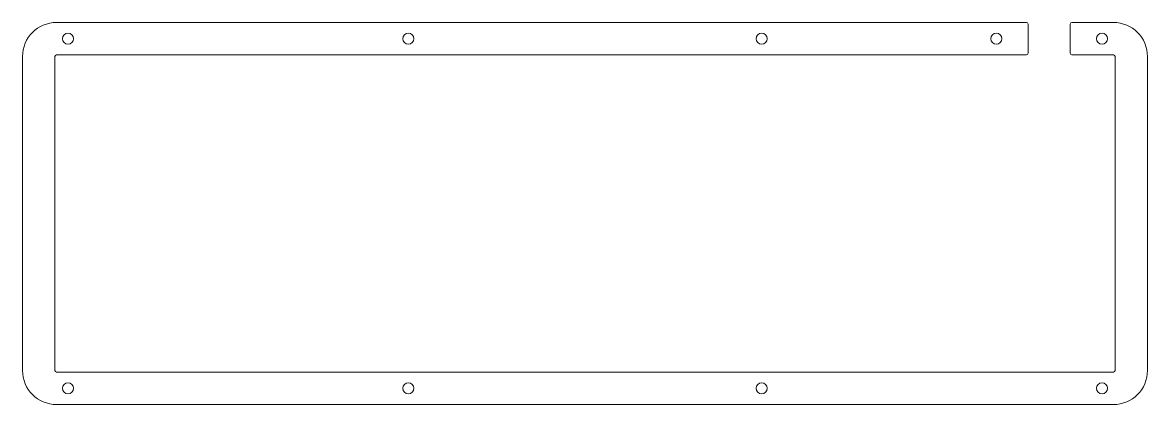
# Model space of a CAD drawing. Header units: millimetres. Extents: x -10 to 336, y -108 to 10.
import ezdxf

# ---------------------------------------------------------------- set-up
doc = ezdxf.new("R2010")
doc.units = ezdxf.units.MM
doc.header["$MEASUREMENT"] = 0
doc.layers.get('0').update_dxf_attribs({"linetype": 'CONTINUOUS'})

msp = doc.modelspace()

# ---------------------------------------------------------------- linework, layer by layer
at = {"linetype": 'Continuous', "lineweight": 0}
for p, q in [((299.025, 10), (0.5, 10)), ((299.525, 9.5), (299.525, 0.5)), ((312.525, 9.5), (312.525, 0.5)), ((313.025, 10), (325.8, 10)), ((0.5, 0), (299.025, 0)), ((325.8, 0), (313.025, 0)), ((-10, -0.5), (-10, -97.2)), ((0, -0.5), (0, -97.2)), ((326.3, -0.5), (326.3, -97.2)), ((336.3, -97.2), (336.3, -0.5)), ((0.5, -97.7), (325.8, -97.7)), ((0.5, -107.7), (325.8, -107.7))]:
    msp.add_line(p, q, dxfattribs=at)
at = {"color": 0, "lineweight": 0}
for centre in [(4, 5), (108.75, 5), (217.55, 5), (289.75, 5), (322.3, 5), (4, -102.7), (108.75, -102.7), (217.55, -102.7), (322.3, -102.7)]:
    msp.add_circle(centre, 1.7, dxfattribs=at)
at = {"lineweight": 0}
for centre, radius, start, end in [((0.5, -0.5), 10.5, 90, 180), ((299.025, 9.5), 0.5, 0, 90), ((313.025, 9.5), 0.5, 90, 180), ((325.8, -0.5), 10.5, 0, 90), ((0.5, -0.5), 0.5, 90, 180), ((299.025, 0.5), 0.5, 270, 0), ((313.025, 0.5), 0.5, 180, 270), ((325.8, -0.5), 0.5, 0, 90), ((0.5, -97.2), 10.5, 180, 270), ((0.5, -97.2), 0.5, 180, 270), ((325.8, -97.2), 0.5, 270, 0), ((325.8, -97.2), 10.5, 270, 0)]:
    msp.add_arc(centre, radius, start, end, dxfattribs=at)

doc.saveas('drawing.dxf')
